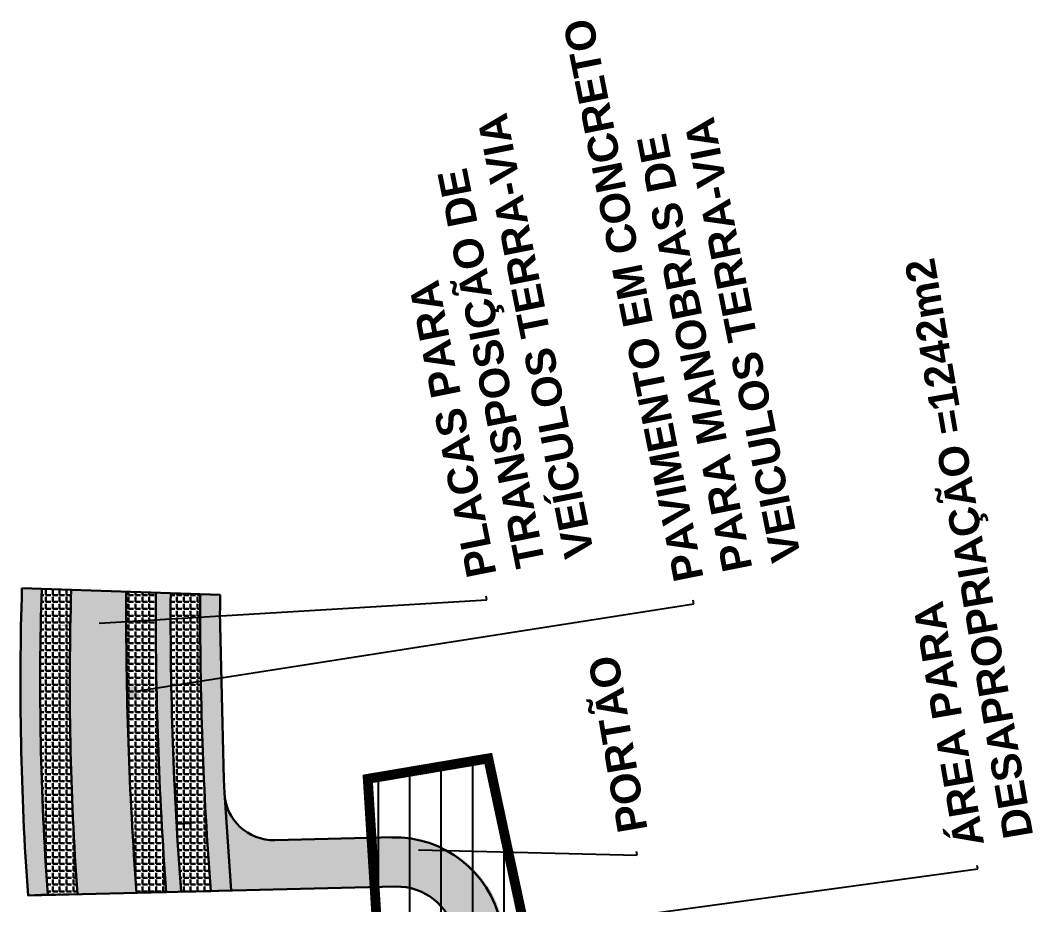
# Model space of a CAD drawing. Header units: metres. Extents: x 286532 to 329498, y 7396783 to 7466136.
# Drawn here: x 295727.7 to 295831.2, y 7458815.7 to 7458905.2 of the extents above; entities that cross this region are included whole.
import ezdxf
from ezdxf import colors
from ezdxf.entities.mleader import LeaderData, LeaderLine
from ezdxf.math import Vec2, Vec3

# ---------------------------------------------------------------- set-up
doc = ezdxf.new("R2010")
doc.units = ezdxf.units.M
doc.header["$LTSCALE"] = 10
for name, color, linetype, lineweight in [('_AUXILIAR', 7, 'Continuous', 30), ('_HATCH PAVIMENTO BASE DE OPERAÇÃO', 253, 'Continuous', 30), ('_TEXTO DESAP ESTAÇÕES', 50, 'Continuous', 0), ('U-HZ-EIXO TIC', 40, 'TIC_LINE', 100)]:
    doc.layers.add(name, color=color, linetype=linetype, lineweight=lineweight)
doc.layers.add('_ÁREAA DE AQUISIÇÃO', color=2, linetype='Continuous')
doc.layers.add('DESAPROPRIAÇÃO', color=160, linetype='Continuous')
doc.styles.add('ARIAL', font='arial.ttf')
doc.styles.get("Standard").update_dxf_attribs({"font": 'arial.ttf'})
doc.linetypes.add('TIC_LINE', pattern='A,3.5,-0.25,["TIC",Standard,S=0.175,R=0,X=-0.05,Y=-0.1],-0.5', length=4.25)
pattern_1 = [(0, (0, 0), (0, 0.6985000000000001), [0.508, -0.1905]), (90, (0, 0), (-0.6985000000000001, 4.277078946022132e-17), [0.508, -0.1905])]

msp = doc.modelspace()

# ---------------------------------------------------------------- hatches: boundary and pattern name
at = {"layer": '_AUXILIAR'}
h = msp.add_hatch(dxfattribs=at)
h.set_pattern_fill('ANGLE', color=30, scale=0.1)
h.set_pattern_definition(pattern_1)
edge = h.paths.add_edge_path()
edge.add_line((295732.8091230503, 7458847.565737734), (295729.8108658458, 7458847.668286339))
edge.add_arc((296031.1606528345, 7458838.152200511), 301.5000000125929, 178.19130307884, 184.0882478473226)
edge.add_line((295730.4278415637, 7458816.657405028), (295733.4304556795, 7458816.728388767))
edge.add_arc((296031.1606527925, 7458838.15220051), 298.4999999707726, 178.1928127501916, 184.1157463323046, ccw=False)
h = msp.add_hatch(dxfattribs=at)
h.set_pattern_fill('ANGLE', color=30, scale=0.1)
h.set_pattern_definition(pattern_1)
edge = h.paths.add_edge_path()
edge.add_line((295741.3847227515, 7458847.272428742), (295738.3853428589, 7458847.375015747))
edge.add_arc((296109.8765891156, 7458844.844206345), 371.4998668123218, 179.609674640497, 184.3184614029844)
edge.add_line((295739.4314391437, 7458816.870255894), (295742.434652098, 7458816.941253789))
edge.add_arc((296109.8765891858, 7458844.844206345), 368.4998668822101, 179.6224478910289, 184.342615150081, ccw=False)
h = msp.add_hatch(dxfattribs=at)
h.set_pattern_fill('ANGLE', color=30, scale=0.1)
h.set_pattern_definition(pattern_1)
edge = h.paths.add_edge_path()
edge.add_line((295745.8838276303, 7458847.118547036), (295742.8844196482, 7458847.221135002))
edge.add_arc((296109.8765892948, 7458844.844206348), 366.9998669913976, 179.628912856837, 184.354840307157)
edge.add_line((295743.9362834611, 7458816.976753324), (295746.9395969888, 7458817.047753598))
edge.add_arc((296109.8765892389, 7458844.844206347), 363.9998669354147, 179.6420026972559, 184.379593313104, ccw=False)
at = {"layer": '_HATCH PAVIMENTO BASE DE OPERAÇÃO'}
h = msp.add_hatch(color=256, dxfattribs=at)
h.dxf.hatch_style = 1
h.paths.add_polyline_path([(295729.8108658458, 7458847.668286339), (295727.814660538, 7458847.736562027, 0.02587712503845165), (295728.4282377716, 7458816.610133102), (295729.4261369781, 7458816.633724084), (295730.4249680951, 7458816.682078375, -0.02568581244463805)])
h = msp.add_hatch(color=256, dxfattribs=at)
h.dxf.hatch_style = 1
h.paths.add_polyline_path([(295738.3853428589, 7458847.375015747), (295732.8091230503, 7458847.565737733, 0.02584942825180616), (295733.4304556796, 7458816.728388767), (295739.4314391437, 7458816.870255894, -0.02054884974983049)])
h = msp.add_hatch(color=256, dxfattribs=at)
h.dxf.hatch_style = 1
h.paths.add_polyline_path([(295742.434652098, 7458816.941253789), (295743.936283461, 7458816.976753324, -0.02062367180469077), (295742.8844196482, 7458847.221135002), (295741.3847227514, 7458847.272428742, 0.02059852755390412)])
h = msp.add_hatch(color=256, dxfattribs=at)
h.dxf.hatch_style = 1
h.paths.add_polyline_path([(295746.9395969888, 7458817.047753598), (295747.7340014728, 7458817.066533833), (295749.0138673327, 7458817.096790688), (295748.3409565767, 7458826.720966154, -0.01320907306615085), (295748.3225335263, 7458826.984458256), (295748.2634025668, 7458828.346425966), (295747.8773956259, 7458845.346205517, 0.0005147740892854028), (295747.8956164605, 7458847.049738349), (295745.8838276304, 7458847.118547036, 0.02067458366696878)])
h = msp.add_hatch(color=252, dxfattribs=at)
h.dxf.hatch_style = 1
h.paths.add_polyline_path([(295765.5605655268, 7458822.489362333), (295753.4359980563, 7458822.202729722, -0.3931100520871249), (295748.3409565767, 7458826.720966154), (295749.0138673331, 7458817.096790683), (295765.6787357454, 7458817.490758937, -0.358134365399351), (295771.6774649995, 7458812.794905435), (295784.4198861405, 7458755.495026897, -0.2709342656898857), (295782.8782566389, 7458750.68805779), (295793.1430818547, 7458759.89805193, -0.573645509444335), (295788.2111345571, 7458761.479762834), (295776.558235829, 7458813.880297581, 0.3581343654799543)])
at = {"layer": 'DESAPROPRIAÇÃO', "linetype": 'Continuous', "transparency": 33554687}
h = msp.add_hatch(dxfattribs=at)
h.set_pattern_fill('ANSI31', color=256, angle=45)
h.set_pattern_definition([(90, (0, 0), (-3.175, 6.661338147750939e-16), [])])
edge = h.paths.add_edge_path()
edge.add_line((295774.9837962557, 7458748.993271093), (295790.0447890279, 7458760.56713228))
edge.add_line((295790.0447890279, 7458760.56713228), (295775.0572498544, 7458830.479356501))
edge.add_line((295775.0572498544, 7458830.479356501), (295762.849053938, 7458828.411808553))
edge.add_line((295762.849053938, 7458828.411808553), (295765.0771384226, 7458793.068751728))
edge.add_line((295765.0771384226, 7458793.068751728), (295774.7137423203, 7458749.034778832))

# ---------------------------------------------------------------- linework, layer by layer
at = {"layer": '_AUXILIAR'}
for p, q in [((295727.814660538, 7458847.736562027), (295747.8956164605, 7458847.049738349)), ((295748.2634025668, 7458828.346425966), (295747.8773956259, 7458845.346205517)), ((295748.2634025668, 7458828.346425966), (295748.3225335263, 7458826.984458256)), ((295748.3225335263, 7458826.984458256), (295749.0138673331, 7458817.096790683)), ((295753.4359980563, 7458822.202729722), (295765.5605655267, 7458822.489362333)), ((295728.4282377716, 7458816.610133102), (295747.7340014728, 7458817.066533833))]:
    msp.add_line(p, q, dxfattribs=at)
at = {"layer": '_AUXILIAR', "flags": 128}
for points in [[(295727.814660538, 7458847.736562027, 0.0258771250384533), (295728.4282377716, 7458816.610133102), (295765.6787357436, 7458817.490758937, -0.3581343654944371), (295771.6774649995, 7458812.794905435), (295784.4198861406, 7458755.495026897, -0.2709342654051474), (295782.8782566426, 7458750.688057792), (295780.0495233783, 7458748.150010013)], [(295729.8108658458, 7458847.668286339, 0.02568581244476729), (295730.4249680951, 7458816.682078375)], [(295730.4278415637, 7458816.657405028), (295733.4304556795, 7458816.728388767, -0.02584942825103488), (295732.8091230503, 7458847.565737733, -0.02031281772351734)], [(295741.3847227514, 7458847.272428742, 0.02059852755364829), (295742.434652098, 7458816.941253789), (295739.4314391437, 7458816.870255894, -0.02054884974934146), (295738.3853428589, 7458847.375015747)], [(295745.8838276304, 7458847.118547036, 0.02067458366706781), (295746.9395969888, 7458817.047753598), (295743.9362834611, 7458816.976753324, -0.0206236718048441), (295742.8844196482, 7458847.221135002, -0.01593744090957867)], [(295747.8773956259, 7458845.346205517, 0.0005147740892865899), (295747.8956164605, 7458847.049738349, 0.0005147740892865899)]]:
    msp.add_lwpolyline(points, format="xyb", dxfattribs=at)
at = {"layer": '_AUXILIAR'}
for centre, radius, start, end in [((295753.3178278418, 7458827.201333107), 5, 182.4859826740471, 271.3542570040476), ((295765.5605655267, 7458811.489362333), 11, 12.53749266774097, 91.35425700428775)]:
    msp.add_arc(centre, radius, start, end, dxfattribs=at)
at = {"layer": 'DESAPROPRIAÇÃO', "linetype": 'Continuous', "transparency": 33554687, "const_width": 1}
msp.add_lwpolyline([(295774.9837962557, 7458748.993271093), (295790.0447890279, 7458760.56713228), (295775.0572498544, 7458830.479356501), (295762.849053938, 7458828.411808553), (295765.0771384226, 7458793.068751728), (295774.7137423203, 7458749.034778832)], dxfattribs=at)
at = {"layer": 'U-HZ-EIXO TIC', "lineweight": 30}
for p, q in [((295743.4783617606, 7458823.838463527), (295744.9759027427, 7458823.924318093)), ((295728.4273058531, 7458816.585369794), (295730.4249680951, 7458816.682078375))]:
    msp.add_line(p, q, dxfattribs=at)
at = {"layer": 'U-HZ-EIXO TIC', "lineweight": 30, "flags": 128}
for points in [[(295743.9362834611, 7458816.976753324, -0.02062367181174394), (295742.884419648, 7458847.221135002, -0.02062367181174394)], [(295746.9395969888, 7458817.047753598, -0.02067458366793828), (295745.8838276301, 7458847.118547036, -0.02067458366793828)]]:
    msp.add_lwpolyline(points, format="xyb", dxfattribs=at)

# ---------------------------------------------------------------- leaders
at = {"layer": '_TEXTO DESAP ESTAÇÕES', "color": 2}
ml = msp.add_multileader_mtext('Standard', dxfattribs=at)
ml.set_content('{\\fArial|b1|i0|c0|p34;PAVIMENTO EM CONCRETO\\PPARA MANOBRAS DE\\PVEICULOS TERRA-VIA}', color=2, style='ARIAL')
ml.set_leader_properties()
ml.build(insert=Vec2(0, 0))
ml.multileader.update_dxf_attribs({"text_right_attachment_type": 6, "dogleg_length": 0.5399999999999999, "arrow_head_size": 4.032})
ctx = ml.context
ctx.base_point, ctx.char_height, ctx.arrow_head_size, ctx.landing_gap_size, ctx.plane_origin, ctx.plane_x_axis, ctx.plane_y_axis = Vec3(295795.8209617063, 7458846.506167353), 3.024, 4.032, 2.016, Vec3(295633.6179378675, 7458723.149348811), Vec3(-0.1948628205746613, 0.9808305058253886), Vec3(-0.9808305058253886, -0.1948628205746613)
ctx.right_attachment = 6
notes = []
notes.append((ctx, [(0, (1, 1, 0), (295795.8916735267, 7458846.150243579), (-0.1948628205746613, 0.9808305058253886), 0.3628800000000003, [(0, [(295735.6148434878, 7458836.698488027)], 0, [])])]))
ctx.mtext.insert, ctx.mtext.text_direction, ctx.mtext.rotation, ctx.mtext.width, ctx.mtext.defined_height, ctx.mtext.flow_direction = Vec3(295793.9188007557, 7458848.183663662), Vec3(-0.1948628205746613, 0.9808305058253886), 1.766913914534945, 55.0263832752494, 14.48340666656416, 5
ml = msp.add_multileader_mtext('Standard', dxfattribs=at)
ml.set_content('{\\fArial|b1|i0|c0|p34;PLACAS PARA TRANSPOSIÇÃO DE VEÍCULOS TERRA-VIA}', color=2, style='ARIAL')
ml.set_leader_properties()
ml.build(insert=Vec2(0, 0))
ml.multileader.update_dxf_attribs({"text_right_attachment_type": 6, "dogleg_length": 0.5399999999999999, "arrow_head_size": 4.032})
ctx = ml.context
ctx.base_point, ctx.char_height, ctx.arrow_head_size, ctx.landing_gap_size, ctx.plane_origin, ctx.plane_x_axis, ctx.plane_y_axis = Vec3(295774.8448715853, 7458846.914390313), 3.024, 4.032, 2.016, Vec3(295636.9128617633, 7458800.550345835), Vec3(-0.1948628205746613, 0.9808305058253886), Vec3(-0.9808305058253886, -0.1948628205746613)
ctx.right_attachment = 6
notes.append((ctx, [(0, (1, 1, 0), (295774.9155834056, 7458846.558466539), (-0.1948628205746614, 0.9808305058253886), 0.3628800000000002, [(0, [(295731.5971472902, 7458843.927292215)], 0, [])])]))
ctx.mtext.insert, ctx.mtext.text_direction, ctx.mtext.rotation, ctx.mtext.width, ctx.mtext.defined_height, ctx.mtext.flow_direction = Vec3(295772.9427106347, 7458848.591886621), Vec3(-0.1948628205746613, 0.9808305058253886), 1.766913914534945, 48.12711580952241, 23.83637012944225, 5
ml = msp.add_multileader_mtext('Standard', dxfattribs=at)
ml.set_content('{\\fArial|b1|i0|c0|p34;PORTÃO}', color=2, style='ARIAL')
ml.set_leader_properties()
ml.build(insert=Vec2(0, 0))
ml.multileader.update_dxf_attribs({"text_right_attachment_type": 6, "dogleg_length": 0.5399999999999999, "arrow_head_size": 4.032})
ctx = ml.context
ctx.base_point, ctx.char_height, ctx.arrow_head_size, ctx.landing_gap_size, ctx.plane_origin, ctx.plane_x_axis, ctx.plane_y_axis = Vec3(295790.0806938339, 7458821.036072822), 3.024, 4.032, 2.016, Vec3(295659.3415170722, 7458781.213746893), Vec3(-0.1690402650240122, 0.9856091460617702), Vec3(-0.9856091460617702, -0.1690402650240122)
ctx.right_attachment = 6
notes.append((ctx, [(0, (1, 1, 0), (295790.1420351653, 7458820.678414975), (-0.1690402650240122, 0.9856091460617703), 0.3628800000000003, [(0, [(295763.9721145551, 7458821.326960189)], 0, [])])]))
ctx.mtext.insert, ctx.mtext.text_direction, ctx.mtext.rotation, ctx.mtext.width, ctx.mtext.defined_height, ctx.mtext.flow_direction = Vec3(295788.2242542435, 7458822.76311337), Vec3(-0.1690402650240122, 0.9856091460617702), 1.740652166403772, 55.0263832752494, 14.48340666656416, 5
at = {"layer": '_ÁREAA DE AQUISIÇÃO', "color": 2, "linetype": 'Continuous', "lineweight": 20, "ltscale": 5}
ml = msp.add_multileader_mtext('Standard', dxfattribs=at)
ml.set_content('{\\fArial|b1|i0|c0|p34;ÁREA PARA DESAPROPRIAÇÃO =1242m2}', color=2, style='ARIAL')
ml.set_leader_properties()
ml.build(insert=Vec2(0, 0))
ml.multileader.update_dxf_attribs({"text_right_attachment_type": 6, "dogleg_length": 0.5399999999999999, "arrow_head_size": 4.032})
ctx = ml.context
ctx.base_point, ctx.char_height, ctx.arrow_head_size, ctx.landing_gap_size, ctx.plane_origin, ctx.plane_x_axis, ctx.plane_y_axis = Vec3(295824.582696008, 7458819.648970517), 3.024, 4.032, 2.016, Vec3(295677.9431839726, 7458786.667317757), Vec3(-0.1690402650240122, 0.9856091460617702), Vec3(-0.9856091460617702, -0.1690402650240122)
ctx.right_attachment = 6
notes.append((ctx, [(0, (1, 1, 0), (295824.6440373394, 7458819.29131267), (-0.1690402650240122, 0.9856091460617703), 0.3628800000000004, [(0, [(295779.4437432112, 7458813.10755546)], 0, [])])]))
ctx.mtext.insert, ctx.mtext.text_direction, ctx.mtext.rotation, ctx.mtext.width, ctx.mtext.defined_height, ctx.mtext.flow_direction = Vec3(295822.3257414345, 7458821.307319375), Vec3(-0.1690402650240122, 0.9856091460617702), 1.740652166403772, 61.99482441981266, 14.48340666656416, 5
for ctx, leaders in notes:
    for number, flags, end, landing, length, lines in leaders:
        leader = LeaderData()
        leader.index, (leader.has_last_leader_line, leader.has_dogleg_vector, leader.attachment_direction) = number, flags
        leader.last_leader_point, leader.dogleg_vector, leader.dogleg_length = Vec3(end), Vec3(landing), length
        for number, points, colour, breaks in lines:
            line = LeaderLine()
            line.index, line.vertices, line.color, line.breaks = number, Vec3.list(points), colors.encode_raw_color(colour), breaks
            leader.lines.append(line)
        ctx.leaders.append(leader)

doc.saveas('drawing.dxf')
